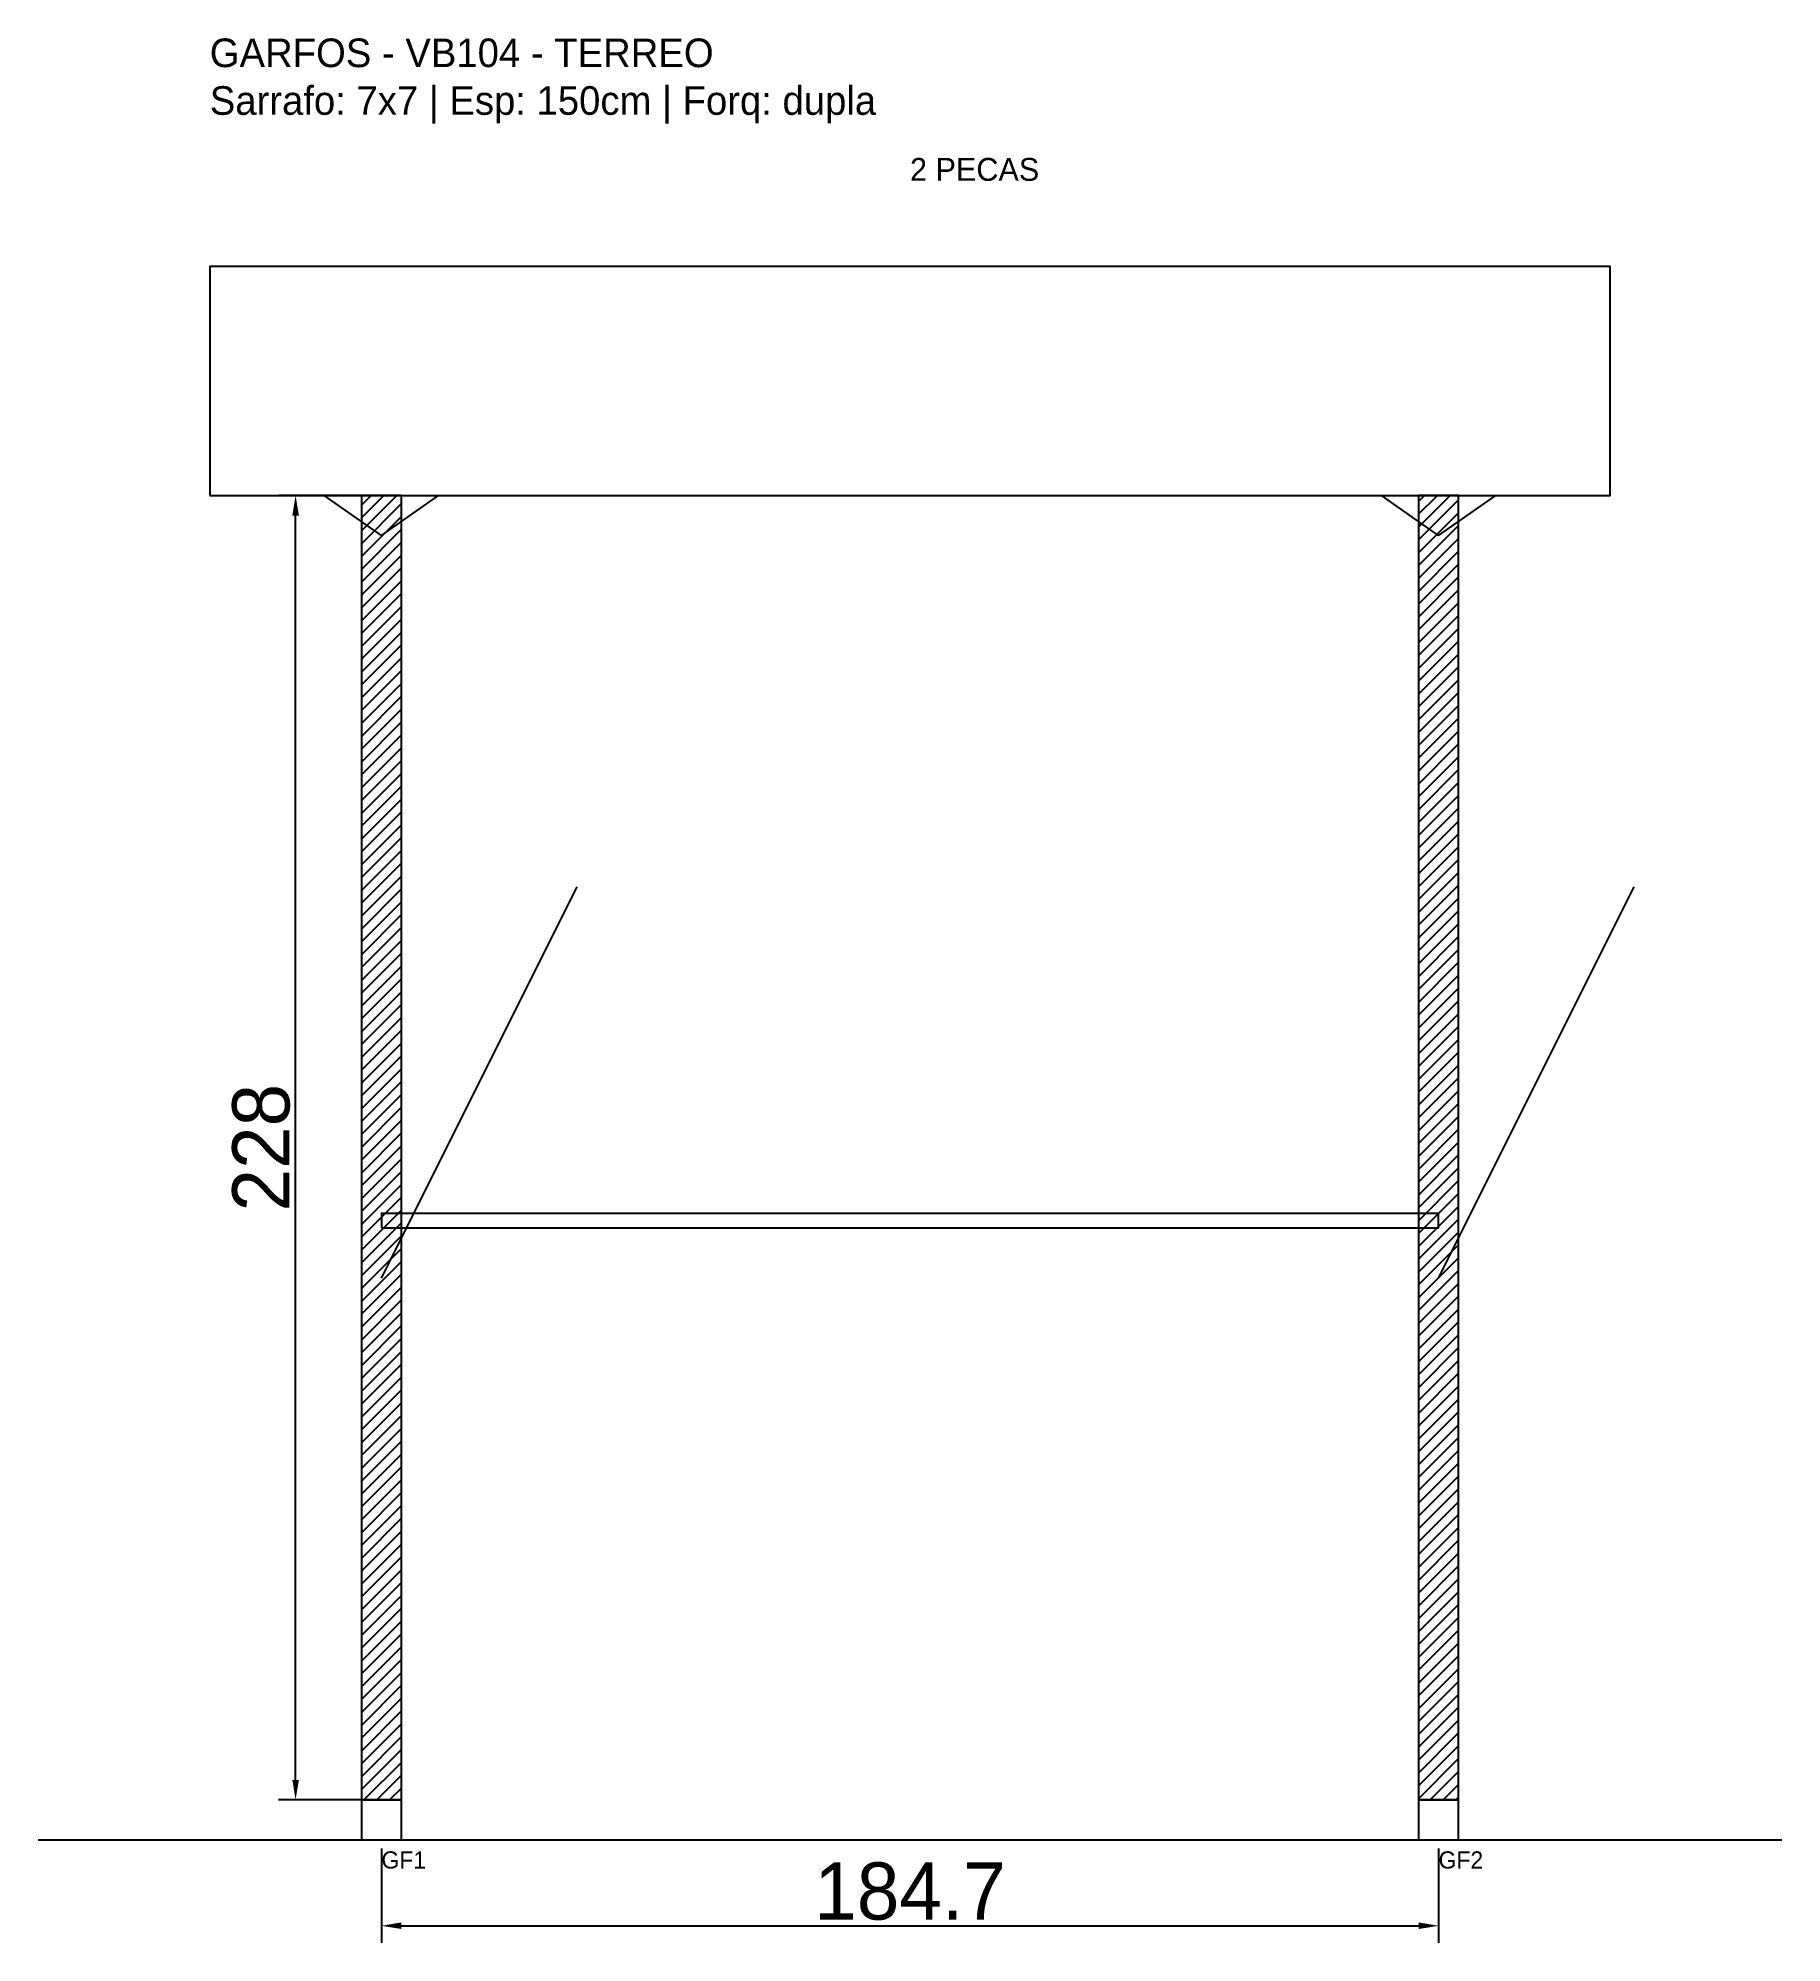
# Model space of a CAD drawing. Header units: metres. Extents: x -30 to 275, y -25 to 308.
import ezdxf

# ---------------------------------------------------------------- set-up
doc = ezdxf.new("R2010")
doc.units = ezdxf.units.M
for name, color, linetype in [('BARRA_ANCORAGEM', 1, 'Continuous'), ('COTA', 241, 'Continuous'), ('GARFOS OK', 3, 'Continuous'), ('NOME DA VIGA', 6, 'Continuous'), ('SARR_7x7', 40, 'Continuous'), ('TIRAS REESCORAMENTO', 252, 'Continuous'), ('VIGAS', 3, 'Continuous')]:
    doc.layers.add(name, color=color, linetype=linetype)
doc.dimstyles.new('EZ DXF', dxfattribs={"dimtxt": 10, "dimasz": 3.5, "dimexe": 3, "dimexo": 1.5, "dimgap": 1, "dimtad": 1, "dimdec": 1, "dimdsep": 46, "dimcen": 2.5, "dimazin": 3, "dimtfac": 1, "dimtmove": 0, "dimatfit": 3})

msp = doc.modelspace()

# ---------------------------------------------------------------- hatches: boundary and pattern name
at = {"layer": 'COTA'}
h = msp.add_hatch(dxfattribs=at)
h.set_pattern_fill('ANSI31', scale=0.5)
h.paths.add_polyline_path([(26.5, 0), (33.5, 0), (33.5, 228), (26.5, 228)])
h = msp.add_hatch(dxfattribs=at)
h.set_pattern_fill('ANSI31', scale=0.5)
h.paths.add_polyline_path([(211.243153, 0), (218.243153, 0), (218.243153, 228), (211.243153, 228)])

# ---------------------------------------------------------------- linework, layer by layer
at = {"layer": 'BARRA_ANCORAGEM'}
for p, q in [((30, 91.2), (64.2, 159.6)), ((214.743153, 91.2), (248.943153, 159.6))]:
    msp.add_line(p, q, dxfattribs=at)
at = {"layer": 'GARFOS OK'}
for p, q in [((30, 221), (20, 228)), ((20, 228), (40, 228)), ((30, 221), (40, 228)), ((214.743153, 221), (204.743153, 228)), ((204.743153, 228), (224.743153, 228)), ((214.743153, 221), (224.743153, 228))]:
    msp.add_line(p, q, dxfattribs=at)
at = {"layer": 'GARFOS OK', "linetype": 'CONTINUOUS'}
msp.add_line((-30, -7), (274.743153, -7), dxfattribs=at)
at = {"layer": 'GARFOS OK'}
for points in [[(26.5, 0), (33.5, 0), (33.5, 228), (26.5, 228), (26.5, 0)], [(211.243153, 0), (218.243153, 0), (218.243153, 228), (211.243153, 228), (211.243153, 0)]]:
    msp.add_lwpolyline(points, dxfattribs=at)
at = {"layer": 'SARR_7x7'}
for points in [[(26.5, -7), (33.5, -7), (33.5, 0), (26.5, 0), (26.5, -7)], [(211.243153, -7), (218.243153, -7), (218.243153, 0), (211.243153, 0), (211.243153, -7)]]:
    msp.add_lwpolyline(points, dxfattribs=at)
at = {"layer": 'TIRAS REESCORAMENTO'}
msp.add_lwpolyline([(30, 100), (214.743153, 100), (214.743153, 102.5), (30, 102.5), (30, 100)], dxfattribs=at)
at = {"layer": 'VIGAS'}
msp.add_lwpolyline([(0, 228), (244.743153, 228), (244.743153, 268), (0, 268), (0, 228)], dxfattribs=at)

# ---------------------------------------------------------------- texts
at = {"layer": 'NOME DA VIGA'}
for s, height, p in [('2 PECAS', 4, (122.371576, 283)), ('GF1', 3, (30, -12)), ('GF2', 3, (214.743153, -12))]:
    msp.add_text(s, height=height, dxfattribs=at).set_placement(p)
at = {"layer": 'NOME DA VIGA', "insert": (0, 293), "char_height": 5, "attachment_point": 7}
msp.add_mtext('GARFOS - VB104 - TERREO\\PSarrafo: 7x7 | Esp: 150cm | Forq: dupla', dxfattribs=at)

# ---------------------------------------------------------------- dimensions: what is measured, and where the dimension line sits
at = {"layer": 'COTA'}
msp.add_linear_dim(base=(15, 0), p1=(30, 0), p2=(30, 228), angle=90, dimstyle='EZ DXF', dxfattribs=at).render()
msp.add_linear_dim(base=(30, -22), p1=(30, -7), p2=(214.743153, -7), dimstyle='EZ DXF', dxfattribs=at).render()

doc.saveas('drawing.dxf')
